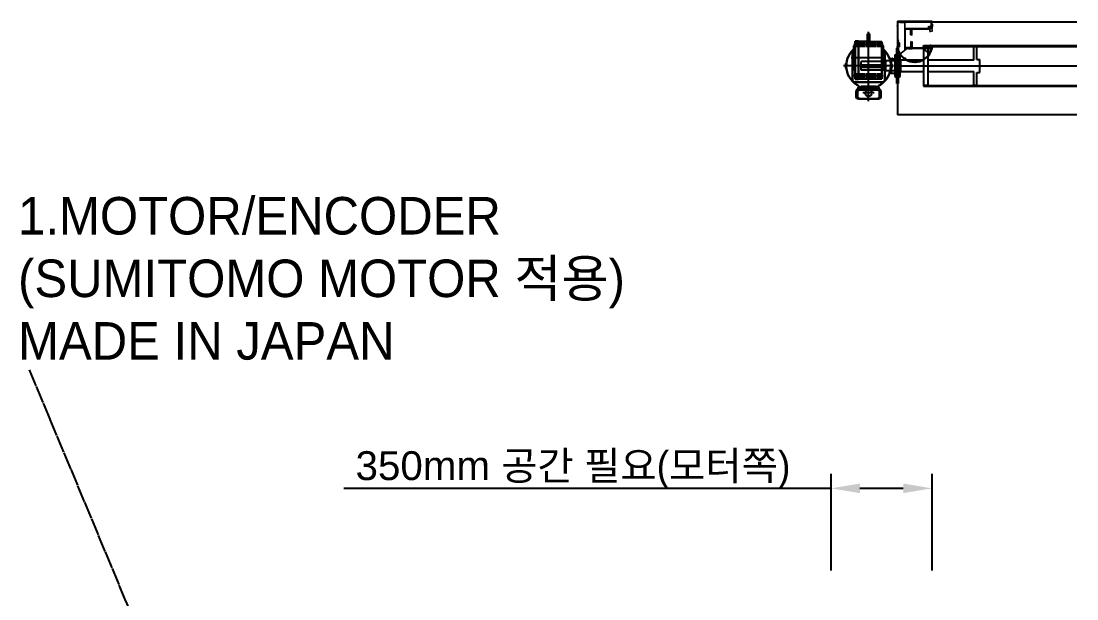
# Model space of a CAD drawing. Header units: millimetres. Extents: x 150937 to 394412, y 327166 to 584759.
# Drawn here: x 186493 to 190150, y 485008 to 487010 of the extents above; entities that cross this region are included whole.
import ezdxf

# ---------------------------------------------------------------- set-up
doc = ezdxf.new("R2010")
doc.units = ezdxf.units.MM
for name, pattern in [('AM_ISO08W050', [18, 12, -1.5, 3, -1.5]), ('CEN', [62, 60, -1, 0, -1]), ('DASHED2', [9.525, 6.35, -3.175])]:
    doc.linetypes.add(name, pattern=pattern)
for name, color, linetype, lineweight in [('AM_0', 7, 'Continuous', 30), ('AM_3', 7, 'DASHED2', 30), ('지시선', 1, 'CEN', 20), ('지시선문자', 40, 'Continuous', 20)]:
    doc.layers.add(name, color=color, linetype=linetype, lineweight=lineweight)
doc.layers.add('AM_7', color=4, linetype='AM_ISO08W050')
doc.layers.add('LINE', color=7, linetype='Continuous', lineweight=20, plot=False)
doc.styles.get("Standard").update_dxf_attribs({"font": 'arial.ttf'})
doc.styles.add('돋움', font='')
doc.styles.get('돋움').set_extended_font_data('Dotum')
doc.dimstyles.new('ISO-25', dxfattribs={"dimtxt": 2.5, "dimasz": 2.5, "dimexe": 1.25, "dimexo": 0.625, "dimtad": 1, "dimtxsty": 'Standard', "dimcen": 2.5, "dimadec": 0, "dimazin": 0, "dimtfac": 1, "dimtmove": 0, "dimatfit": 3, "dimfxl": 0, "dimarcsym": 0})
doc.dimstyles.new('양쪽화살표지름', dxfattribs={"dimtxt": 3.5, "dimasz": 3.5, "dimexe": 2, "dimexo": 1.5, "dimgap": 0.8, "dimtad": 1, "dimdsep": 46, "dimtxsty": 'Standard', "dimcen": 0, "dimclrd": 1, "dimclre": 1, "dimclrt": 2, "dimazin": 2, "dimtfac": 1, "dimtmove": 0, "dimatfit": 1, "dimfxl": 0, "dimlwd": 25, "dimlwe": 25, "dimarcsym": 0})

# ---------------------------------------------------------------- blocks, each defined once
blk = doc.blocks.new('eeee')
for p, q in [((8549.5, 2800.8), (8548.7, 2801.9)), ((8614.7, 2769), (8614.7, 2788.5)), ((8617.7, 2769), (8617.7, 2788.5)), ((8614.7, 2744), (8614.7, 2725)), ((8617.7, 2744), (8617.7, 2725))]:
    blk.add_line(p, q)
for centre, radius, start, end in [((8602.9, 2777.2), 60, 155.6824, 175.5017), ((8604.7, 2777), 60, 156.8923, 165.8951), ((8547, 2791.5), 0.5, 165.8951, 270), ((8548.5, 2801.8), 0.3, 34.8452, 155.6824), ((8549.3, 2800.6), 0.3, 336.8923, 34.8452), ((8615.2, 2769), 0.5, 180, 270), ((8615.2, 2744), 0.5, 90, 180), ((8617.2, 2769), 0.5, 270, 0), ((8617.2, 2744), 0.5, 0, 90), ((8614.2, 2725), 0.5, 270, 0), ((8618.2, 2725), 0.5, 180, 270)]:
    blk.add_arc(centre, radius, start, end)
at = {"layer": 'LINE'}
for p, q in [((8545.7, 2780.9), (8543.5, 2781.3)), ((8545.9, 2788.4), (8544.8, 2783.1)), ((8545.2, 2782.5), (8546, 2782.3)), ((8552.4, 2787.6), (8546.5, 2788.8)), ((8547, 2791), (8553.2, 2791)), ((8552.3, 2779.5), (8550.1, 2780)), ((8550.4, 2781.4), (8551.1, 2781.3)), ((8551.7, 2781.7), (8552.8, 2787)), ((8554.7, 2788.1), (8552.9, 2779.9)), ((8553.3, 2791), (8613.3, 2791)), ((8613.3, 2788.5), (8555.2, 2788.5)), ((8624.7, 2791), (8613.3, 2791)), ((8613.3, 2788.5), (8614.7, 2788.5)), ((8617.7, 2788.5), (8631.5, 2788.5)), ((8630.7, 2791), (8624.7, 2791)), ((8638.9, 2796.9), (8631, 2791.1)), ((8631.8, 2788.6), (8636.4, 2792)), ((8637.2, 2791.6), (8637.2, 2727.5)), ((8639.7, 2757.2), (8639.7, 2796.5)), ((8617.2, 2768.5), (8615.2, 2768.5)), ((8617.2, 2744.5), (8615.2, 2744.5)), ((8639.2, 2756.7), (8639.7, 2757.2)), ((8639.7, 2756.2), (8639.2, 2756.7)), ((8639.7, 2711.5), (8639.7, 2756.2)), ((8543.1, 2731.1), (8544.7, 2722)), ((8545.7, 2732.1), (8543.5, 2731.7)), ((8544.7, 2717.7), (8544.7, 2722)), ((8545.9, 2724.5), (8544.8, 2729.9)), ((8545.2, 2730.5), (8546, 2730.6)), ((8552.2, 2717.2), (8545.2, 2717.2)), ((8552.4, 2725.3), (8546.5, 2724.1)), ((8546.7, 2721.5), (8546.7, 2719.7)), ((8547.2, 2722), (8553.3, 2722)), ((8547.2, 2719.2), (8552.2, 2719.2)), ((8552.3, 2733.5), (8550.1, 2733)), ((8550.4, 2731.5), (8551.1, 2731.7)), ((8551.7, 2731.3), (8552.8, 2725.9)), ((8554.7, 2724.9), (8552.9, 2733.1)), ((8553.3, 2722), (8613.3, 2722)), ((8613.3, 2724.5), (8555.2, 2724.5)), ((8614.2, 2724.5), (8613.3, 2724.5)), ((8613.3, 2722), (8635.7, 2722)), ((8634.2, 2724.5), (8618.2, 2724.5)), ((8637.7, 2720), (8637.7, 2700.5)), ((8639.2, 2711), (8639.7, 2711.5)), ((8639.7, 2710.5), (8639.2, 2711)), ((8639.7, 2706.7), (8639.7, 2710.5)), ((8639.7, 2704), (8639.7, 2706.7)), ((8638.2, 2700), (8656.2, 2700)), ((8648.2, 2702), (8641.7, 2702)), ((8648.7, 2701.5), (8648.2, 2702)), ((8649.2, 2702), (8648.7, 2701.5)), ((8656.2, 2702), (8649.2, 2702)), ((8656.7, 2700.5), (8656.7, 2701.5))]:
    blk.add_line(p, q, dxfattribs=at)
for centre, radius, start, end in [((8543.6, 2781.8), 0.5, 168.4619, 258.4619), ((8545.3, 2783), 0.5, 168.4619, 258.4619), ((8545.8, 2781.6), 0.75, 258.4619, 78.4619), ((8546.4, 2788.3), 0.5, 78.57, 168.57), ((8550.2, 2780.7), 0.75, 78.4619, 258.4619), ((8551.2, 2781.8), 0.5, 258.4619, 348.4619), ((8552.4, 2780), 0.5, 258.4619, 348.4619), ((8552.3, 2787.2), 0.5, 348.57, 78.57), ((8555.2, 2788), 0.5, 90, 180), ((8630.7, 2791.5), 0.5, 270, 306.4088), ((8631.5, 2789), 0.5, 270, 306.4088), ((8636.7, 2791.6), 0.5, 0, 126.4088), ((8639.2, 2796.5), 0.5, 0, 126.4088), ((8543.6, 2731.2), 0.5, 101.5381, 191.5381), ((8545.2, 2717.7), 0.5, 180, 270), ((8545.3, 2730), 0.5, 101.5381, 191.5381), ((8545.8, 2731.4), 0.75, 281.5381, 101.5381), ((8546.4, 2724.6), 0.5, 191.43, 281.43), ((8547.2, 2721.5), 0.5, 90, 180), ((8547.2, 2719.7), 0.5, 180, 270), ((8550.2, 2732.3), 0.75, 101.5381, 281.5381), ((8551.2, 2731.2), 0.5, 11.5381, 101.5381), ((8552.2, 2718.2), 1, 270, 90), ((8552.4, 2733), 0.5, 11.5381, 101.5381), ((8552.3, 2725.8), 0.5, 281.43, 11.43), ((8555.2, 2725), 0.5, 180, 270), ((8634.2, 2727.5), 3, 270, 0), ((8635.7, 2720), 2, 0, 90), ((8638.2, 2700.5), 0.5, 180, 270), ((8641.7, 2704), 2, 180, 270), ((8656.2, 2701.5), 0.5, 0, 90), ((8656.2, 2700.5), 0.5, 270, 0)]:
    blk.add_arc(centre, radius, start, end, dxfattribs=at)
blk = doc.blocks.new('dddd')
for p, q in [((8423.4, 2981.2), (8423.4, 2969.8)), ((8423.9, 2981.7), (8424.1, 2981.7)), ((8423.9, 2969.3), (8428.4, 2969.3)), ((8424.6, 2971), (8424.6, 2981.2)), ((8425.1, 2970.5), (8429.9, 2970.5)), ((8427.4, 2958.9), (8428.9, 2964.3)), ((8428.9, 2968.8), (8428.9, 2964.3)), ((8430.4, 2948.2), (8430.4, 2970)), ((8430.4, 2920), (8430.4, 2942.2)), ((8430.4, 2920), (8430.4, 2942.2)), ((8310.4, 2904.3), (8310.4, 2911.7)), ((8312.4, 2917.9), (8312.4, 2916.5)), ((8313.4, 2897), (8313.4, 2911.2)), ((8321.9, 2918.4), (8321.9, 2911.2)), ((8429.9, 2910.9), (8429.9, 2908.6)), ((8430.4, 2911.4), (8430.4, 2919)), ((8430.4, 2894), (8430.4, 2905.4))]:
    blk.add_line(p, q)
for centre, start, end in [((8423.9, 2981.2), 90, 180), ((8423.9, 2969.8), 180, 270), ((8424.1, 2981.2), 0, 90), ((8425.1, 2971), 180, 270), ((8428.4, 2968.8), 0, 90), ((8429.9, 2970), 0, 90)]:
    blk.add_arc(centre, 0.5, start, end)
at = {"layer": 'LINE'}
for p, q in [((8427.4, 2958.9), (8427.4, 2899.8)), ((8429.9, 2947.7), (8430.4, 2948.2)), ((8429.9, 2942.7), (8429.9, 2947.7)), ((8430.4, 2942.2), (8429.9, 2942.7)), ((8310.4, 2911.7), (8310.4, 2912.9)), ((8310.4, 2904.3), (8310.9, 2903.8)), ((8310.9, 2903.8), (8310.4, 2903.3)), ((8310.4, 2903.3), (8310.4, 2894)), ((8310.9, 2913.4), (8319.4, 2913.4)), ((8310.9, 2893.5), (8429.9, 2893.5)), ((8312.9, 2918.4), (8321.9, 2918.4)), ((8319.4, 2916), (8312.9, 2916)), ((8321.9, 2911.2), (8313.4, 2911.2)), ((8427.2, 2896.5), (8313.9, 2896.5)), ((8319.9, 2913.9), (8319.9, 2915.5)), ((8427.4, 2899.8), (8427.4, 2896.7)), ((8429.9, 2919.5), (8430.4, 2920)), ((8430.4, 2919), (8429.9, 2919.5)), ((8429.9, 2910.9), (8430.4, 2911.4)), ((8429.9, 2905.9), (8429.9, 2908.6)), ((8430.4, 2905.4), (8429.9, 2905.9))]:
    blk.add_line(p, q, dxfattribs=at)
for centre, radius, start, end in [((8310.9, 2912.9), 0.5, 90, 180), ((8310.9, 2894), 0.5, 180, 270), ((8312.9, 2917.9), 0.5, 90, 180), ((8312.9, 2916.5), 0.5, 180, 270), ((8313.9, 2897), 0.5, 180, 270), ((8319.4, 2915.5), 0.5, 0, 90), ((8319.4, 2913.9), 0.5, 270, 0), ((8427.2, 2896.7), 0.2, 270, 0), ((8429.9, 2894), 0.5, 270, 0)]:
    blk.add_arc(centre, radius, start, end, dxfattribs=at)
blk = doc.blocks.new('wewwww')
for p, q in [((8430.4, 3632.5), (8429.7, 3632.1)), ((8430.4, 3632.5), (8431.1, 3633)), ((8462.7, 3641.9), (8461.9, 3641.9)), ((8462.7, 3641.9), (8463.5, 3641.9)), ((8495.3, 3632.3), (8494.7, 3632.8)), ((8495.3, 3632.3), (8496, 3631.9)), ((8405.3, 3595.7), (8422.9, 3595.7)), ((8407.8, 3605.5), (8406.5, 3607.3)), ((8407.8, 3605.5), (8406.5, 3607.3)), ((8409.1, 3605.5), (8407.8, 3607.3)), ((8424.7, 3596.8), (8422.9, 3595.7)), ((8424.7, 3598), (8423, 3596.9)), ((8483.2, 3595.7), (8482.4, 3596.7)), ((8483.6, 3597.1), (8483, 3597.9)), ((8483.2, 3595.7), (8488.7, 3595.7)), ((8516.9, 3589.4), (8516.9, 3582.2)), ((8521.6, 3589.9), (8517.4, 3589.9)), ((8517.9, 3588.2), (8517.9, 3582.2)), ((8522.4, 3588.7), (8518.4, 3588.7)), ((8521.6, 3595.7), (8521.6, 3589.9)), ((8522.9, 3595.7), (8522.9, 3589.2)), ((8517.4, 3581.7), (8517.4, 3581.7))]:
    blk.add_line(p, q)
for centre, radius, start, end in [((8462.7, 3581.7), 61.8, 124.594, 155.481), ((8462.7, 3581.7), 60.6, 125.2229, 146.037), ((8428.2, 3631.7), 1, 56.9681, 124.594), ((8428.3, 3630.3), 1, 69.7719, 125.2416), ((8429.6, 3633.8), 2.75, 249.748, 355.1259), ((8436.6, 3649), 18.3, 244.5234, 247.7793), ((8432.1, 3634.1), 1, 120.2825, 187.9084), ((8412.8, 3633.9), 18.3, 357.1002, 0.3508), ((8462.7, 3581.7), 61.8, 92.1571, 120.2825), ((8433.3, 3633.5), 1, 119.578, 175.1129), ((8462.7, 3581.7), 60.6, 92.8702, 119.6057), ((8459.7, 3641.1), 1, 37.311, 92.8702), ((8460.4, 3642.4), 1, 24.5312, 92.1571), ((8462.7, 3643.4), 2.75, 217.311, 322.689), ((8476.8, 3652.5), 18.3, 212.0865, 215.3424), ((8448.6, 3652.5), 18.3, 324.6633, 327.9139), ((8465, 3642.4), 1, 87.8456, 155.4715), ((8465.7, 3641.1), 1, 87.1299, 142.689), ((8462.7, 3581.7), 61.8, 59.3669, 87.8456), ((8462.7, 3581.7), 60.6, 60.0357, 87.1299), ((8492.4, 3633.3), 1, 4.5209, 60.08), ((8496.2, 3633.6), 2.75, 184.5209, 289.8988), ((8493.7, 3633.9), 1, 351.741, 59.3669), ((8512.9, 3633.6), 18.3, 179.2964, 182.5522), ((8489.2, 3648.9), 18.3, 291.8731, 295.1238), ((8497.5, 3631.5), 1, 55.0554, 122.6813), ((8497.4, 3630.1), 1, 54.3397, 109.8988), ((8462.7, 3581.7), 60.6, 33.9613, 54.3841), ((8462.7, 3581.7), 61.8, 13.1262, 55.0554), ((8462.7, 3581.7), 59.7, 156.773, 165.8222), ((8462.7, 3581.7), 59.7, 156.773, 165.8222), ((8405.3, 3596.2), 0.5, 165.8222, 270), ((8462.7, 3581.7), 58.5, 156.2019, 164.2947), ((8406.9, 3597.4), 0.5, 164.2947, 270), ((8462.7, 3581.7), 60.6, 148.1399, 154.9549), ((8407.6, 3605.3), 0.3, 336.773, 35.8689), ((8408.9, 3605.3), 0.268, 331.2992, 37.6545), ((8411.7, 3613.4), 0.5, 53.5912, 148.1399), ((8412.9, 3615.2), 0.5, 146.037, 233.5912), ((8422.9, 3597.2), 0.3, 270, 302.7078), ((8424.9, 3597.8), 0.3, 90, 122.7078), ((8424.9, 3596.6), 0.3, 90, 122.7078), ((8482, 3596.4), 0.5, 38.1972, 90), ((8482.6, 3597.6), 0.5, 38.1972, 90), ((8484, 3597.4), 0.5, 218.1972, 270), ((8512.5, 3615.2), 0.5, 306.4088, 33.9613), ((8513.7, 3613.4), 0.5, 31.8585, 126.4088), ((8462.7, 3581.7), 60.6, 13.3911, 31.8585), ((8517.4, 3589.4), 0.5, 90, 180), ((8518.4, 3588.2), 0.5, 90, 180), ((8522.4, 3589.2), 0.5, 270, 0), ((8517.4, 3582.2), 0.5, 180, 270), ((8517.4, 3582.2), 0.5, 270, 0)]:
    blk.add_arc(centre, radius, start, end)
at = {"layer": 'LINE'}
for p, q in [((8406.9, 3596.9), (8411.3, 3596.9)), ((8411.3, 3596.9), (8422.9, 3596.9)), ((8412, 3613.8), (8432.6, 3598.6)), ((8412.6, 3614.8), (8435.2, 3598.2)), ((8424.9, 3598.1), (8432.4, 3598.1)), ((8424.9, 3596.9), (8471.3, 3596.9)), ((8435.5, 3598.1), (8471.3, 3598.1)), ((8482.6, 3598.1), (8471.3, 3598.1)), ((8482, 3596.9), (8471.3, 3596.9)), ((8488.5, 3596.9), (8484, 3596.9)), ((8512.8, 3614.8), (8488.5, 3596.9)), ((8513.4, 3613.8), (8489, 3595.8))]:
    blk.add_line(p, q, dxfattribs=at)
for centre, radius, start, end in [((8432.4, 3598.4), 0.3, 270, 53.5912), ((8435.5, 3598.6), 0.5, 233.5912, 270), ((8435.4, 3598.4), 0.3, 233.5912, 270), ((8488.7, 3596.2), 0.5, 270, 306.4088)]:
    blk.add_arc(centre, radius, start, end, dxfattribs=at)
blk = doc.blocks.new('N_CASE_Y________1320__00')
at = {"layer": 'AM_0'}
for p, q in [((-50, 42.5), (-51, 41.5)), ((-51, -41.5), (-51, 41.5)), ((-46, 42.5), (-50, 42.5)), ((-35, 58), (-46, 57.7)), ((-46, -73.7), (-46, 57.7)), ((-35, -74), (-35, 58)), ((46, 55.9), (-35, 58)), ((46, -71.9), (46, 55.9)), ((50, 42.5), (46, 42.5)), ((50, 42.5), (51, 41.5)), ((51, -41.5), (51, 41.5)), ((-56, -76.5), (-56, 21.5)), ((56, -76.5), (56, 21.5)), ((-51, -41.5), (-50, -42.5)), ((-46, -42.5), (-50, -42.5)), ((46, -71.9), (-35, -74)), ((50, -42.5), (46, -42.5)), ((50, -42.5), (51, -41.5)), ((49, -83.5), (-49, -83.5)), ((-35, -74), (-46, -73.7))]:
    blk.add_line(p, q, dxfattribs=at)
for centre, start, end in [((-49, 21.5), 106.6015, 180), ((49, 21.5), 360, 73.3985), ((-49, -76.5), 180, 270), ((49, -76.5), 270, 0)]:
    blk.add_arc(centre, 7, start, end, dxfattribs=at)
at = {"layer": 'AM_3', "ltscale": 0.4}
for p, q in [((46, 51.5), (-46, 51.5)), ((46, 40.5), (-46, 40.5)), ((46, -56.5), (-46, -56.5)), ((46, -67.5), (-46, -67.5))]:
    blk.add_line(p, q, dxfattribs=at)
at = {"layer": 'AM_7', "ltscale": 0.4}
for p, q in [((0, -149.6), (0, 90.7)), ((51, 46), (-51, 46)), ((60, 0), (-60, 0)), ((87, -27.5), (-87, -27.5)), ((51, -62), (-51, -62))]:
    blk.add_line(p, q, dxfattribs=at)
blk = doc.blocks.new('N_SSS_Y_N_______1320__00')
at = {"layer": 'AM_0'}
for p, q in [((-55, 21.3), (-53, 22.5)), ((-55, 21.3), (-55, -21.3)), ((-53, 22.5), (-51, 22.5)), ((-51, -22.5), (-51, 22.5)), ((51, 22.5), (53, 22.5)), ((51, -22.5), (51, 22.5)), ((55, 21.3), (53, 22.5)), ((55, 21.3), (55, -21.3)), ((-55, -21.3), (-53, -22.5)), ((-53, -22.5), (-51, -22.5)), ((51, -22.5), (53, -22.5)), ((55, -21.3), (53, -22.5))]:
    blk.add_line(p, q, dxfattribs=at)
blk = doc.blocks.new('EYE_B___________8__01')
at = {"layer": 'AM_0', "ltscale": 0.4}
for p, q in [((-4, 5.7), (-3.2, 6)), ((-3.2, 30.1), (-3.2, 5.7)), ((3.1, 30.1), (3.1, 5.5)), ((3.1, 6), (4.8, 5.5))]:
    blk.add_line(p, q, dxfattribs=at)
blk.add_arc((0, 30.1), 3.15, 0, 180, dxfattribs=at)
at = {"layer": 'AM_7', "ltscale": 0.4}
blk.add_line((-5.4, 17), (4.6, 17), dxfattribs=at)
blk = doc.blocks.new('D_FRM_AVS80_01')
at = {"layer": 'AM_0'}
for p, q in [((-8, 78.5), (-8.1, 76.7)), ((-7.5, 79), (7.5, 79)), ((8, 78.5), (8.1, 76.7)), ((-74, 32), (-74, 27.7)), ((-69.9, 32.5), (-73.5, 32.5)), ((-73.5, 27.2), (-72, 27.2)), ((-71.5, 26.7), (-71.5, -26.7)), ((-74, -32), (-74, -27.7)), ((-73.5, -27.2), (-72, -27.2)), ((-69.9, -32.5), (-73.5, -32.5)), ((-8, -78.5), (-8.1, -76.7)), ((7.5, -79), (-7.5, -79)), ((8, -78.5), (8.1, -76.7))]:
    blk.add_line(p, q, dxfattribs=at)
for centre, radius, start, end in [((0, 0), 77.1, 41.4127, 155.0687), ((-7.5, 78.5), 0.5, 90, 178.5), ((7.5, 78.5), 0.5, 1.5, 90), ((-73.5, 32), 0.5, 90, 180), ((-73.5, 27.7), 0.5, 180, 270), ((-72, 26.7), 0.5, 0, 90), ((-73.5, -27.7), 0.5, 90, 180), ((-73.5, -32), 0.5, 180, 270), ((-72, -26.7), 0.5, 270, 0), ((0, 0), 77.1, 204.9313, 318.5873), ((-7.5, -78.5), 0.5, 181.5, 270), ((7.5, -78.5), 0.5, 270, 358.5)]:
    blk.add_arc(centre, radius, start, end, dxfattribs=at)
for p in [(0, 79), (-71.5, 0), (0, 0), (0, -79)]:
    blk.add_point(p, dxfattribs=at)
blk = doc.blocks.new('D_BOX_MP443WW_03')
at = {"layer": 'AM_0'}
for p, q in [((-32.5, -3), (-32.5, 0)), ((32.5, -3), (32.5, 0)), ((-42.5, -37.3), (-42.5, -14.7)), ((-38.5, -32.5), (-38.5, -16.2)), ((-37.5, -10.1), (-37.5, -8)), ((32.5, -3), (-32.5, -3)), ((-20.5, -7.5), (20.5, -7.5)), ((-20.5, -10.4), (20.5, -10.4)), ((20.5, -11.7), (-20.5, -11.7)), ((37.5, -10.1), (37.5, -8)), ((38.5, -32.5), (38.5, -16.2)), ((42.5, -37.3), (42.5, -14.7)), ((34, -42.6), (-34, -42.6)), ((-28.5, -42.5), (28.5, -42.5))]:
    blk.add_line(p, q, dxfattribs=at)
for centre, radius, start, end in [((-28.5, -32.5), 10, 180, 270), ((-32.5, -8), 5, 90, 180), ((28.5, -32.5), 10, 270, 0), ((32.5, -8), 5, 0, 90)]:
    blk.add_arc(centre, radius, start, end, dxfattribs=at)
for centre, major_axis, ratio, start_param, end_param in [((-20.5, -14.7), (-22, 0), 0.325568, 4.712389, 6.283185), ((-20.5, -17.5), (-22, 0), 0.325568, 4.712389, 6.283185), ((20.5, -16.2), (-18, 0), 0.248237, 3.141593, 4.712389), ((-34, -37.3), (8.5, 0), 0.61782, 3.141593, 4.712389)]:
    blk.add_ellipse(centre, major_axis=major_axis, ratio=ratio, start_param=start_param, end_param=end_param, dxfattribs=at)
at = {"layer": 'AM_0', "extrusion": (0, 0, -1)}
for centre, major_axis, ratio, start_param, end_param in [((-20.5, -16.2), (18, 0), 0.248237, 3.141593, 4.712389), ((20.5, -14.7), (22, 0), 0.325568, 4.712389, 6.283185), ((20.5, -17.5), (22, 0), 0.325568, 4.712389, 6.283185), ((34, -37.3), (-8.5, 0), 0.61782, 3.141593, 4.712389)]:
    blk.add_ellipse(centre, major_axis=major_axis, ratio=ratio, start_param=start_param, end_param=end_param, dxfattribs=at)
at = {"layer": 'AM_0'}
blk.add_point((0, 0), dxfattribs=at)
at = {"layer": 'AM_3', "ltscale": 0.4}
blk.add_circle((0, -22.5), 11.5, dxfattribs=at)
at = {"layer": 'AM_7', "ltscale": 0.4}
blk.add_line((-20, -22.5), (20, -22.5), dxfattribs=at)
blk = doc.blocks.new('C-1 UP LEFT')
for p, q in [((-120.1, 0), (-120.1, -321.6)), ((-120.1, 0), (501.7, 0)), ((-30, -82), (501.7, -82)), ((-30, -84.5), (-30, -82)), ((-30, -84.5), (501.7, -84.5)), ((-30, -85), (-30, -219)), ((-30, -85), (-15, -85)), ((-15, -85), (-15, -219)), ((145, -85), (155, -85)), ((145, -132), (145, -85)), ((155, -129.5), (155, -85)), ((-161, -137), (-246, -137)), ((-246, -167), (-246, -137)), ((-109.1, -134.5), (-161, -134.5)), ((-161, -134.5), (-161, -137)), ((-161, -137), (-161, -167)), ((-109.1, -132), (-109.1, -137)), ((-109.1, -132), (-109.1, -169.5)), ((-30, -132), (-109.1, -132)), ((-109.1, -132), (-109.1, -169.5)), ((145, -132), (-15, -132)), ((155, -129.5), (165, -129.5)), ((165, -174.5), (165, -129.5)), ((-246, -148), (-165, -148)), ((-246, -148), (-165, -148)), ((-246, -156), (-165, -156)), ((-161, -167), (-246, -167)), ((-161, -167), (-161, -169.5)), ((-109.1, -169.5), (-161, -169.5)), ((-120.1, -152), (501.7, -152)), ((-109.1, -167), (-109.1, -172)), ((-109.1, -169.5), (-109.1, -172)), ((-109.1, -169.5), (-109.1, -172)), ((-109.1, -172), (-30, -172)), ((-15, -172), (-5, -172)), ((-5, -172), (145, -172)), ((145, -219), (145, -172)), ((155, -174.5), (165, -174.5)), ((155, -219), (155, -174.5)), ((-30, -219), (-15, -219)), ((145, -219), (155, -219)), ((-30, -219.5), (501.7, -219.5)), ((-30, -219.5), (-30, -222)), ((-30, -222), (501.7, -222)), ((501.7, -321.6), (-120.1, -321.6))]:
    blk.add_line(p, q)
at = {"color": 7, "linetype": 'Continuous', "lineweight": 25}
for p, q in [((-117, -90.9), (-122.3, -90.9)), ((-122.3, -152), (-122.3, -90.9)), ((-117, -90.9), (-117, -152)), ((-143.1, -128.2), (-143.1, -175.8)), ((-142, -127.1), (-139.6, -127.1)), ((-142, -127.1), (-142, -176.9)), ((-139.5, -125.5), (-139.4, -125.4)), ((-139.5, -125.5), (-135.4, -125.5)), ((-139.5, -127.1), (-139.5, -125.5)), ((-139.4, -125.4), (-135.5, -125.4)), ((-135.4, -125.5), (-135.5, -125.4)), ((-135.4, -127.1), (-135.4, -125.5)), ((-135.3, -127.1), (-128.1, -127.1)), ((-129.2, -114.6), (-129.2, -152)), ((-128.1, -118.1), (-128.1, -185.9)), ((-126.8, -134.6), (-126.8, -134.7)), ((-125.2, -134.5), (-125.2, -134.6)), ((-111.1, -118.1), (-111.1, -185.9)), ((-110.1, -152), (-110.1, -114.6)), ((-142, -176.9), (-128.1, -176.9)), ((-139.5, -152), (-139.4, -152)), ((-138.9, -152), (-138.2, -150.7)), ((-138.2, -153.3), (-138.9, -152)), ((-138.2, -150.7), (-136.7, -150.7)), ((-136.7, -153.3), (-138.2, -153.3)), ((-136.7, -150.7), (-136, -152)), ((-136, -152), (-136.7, -153.3)), ((-135.4, -152), (-135.5, -152)), ((-129.2, -152), (-129.2, -189.4)), ((-122.3, -152), (-129.2, -152)), ((-117, -152), (-122.3, -152)), ((-122.3, -213.1), (-122.3, -152)), ((-117, -152), (-117, -213.1)), ((-110.1, -152), (-117, -152)), ((-110.1, -189.4), (-110.1, -152)), ((-122.3, -213.1), (-117, -213.1))]:
    blk.add_line(p, q, dxfattribs=at)
at = {"color": 8, "linetype": 'Continuous', "lineweight": 25, "flags": 128}
for points in [[(-126, -134.2), (-126.2, -134.2), (-126.5, -134.3), (-126.6, -134.4), (-126.8, -134.5), (-126.8, -134.6)], [(-126, -134.2), (-125.7, -134.2), (-125.5, -134.3), (-125.3, -134.4), (-125.2, -134.5), (-125.2, -134.6)]]:
    blk.add_lwpolyline(points, dxfattribs=at)
at = {"color": 7, "linetype": 'Continuous', "lineweight": 25}
for centre, radius, start, end in [((-142, -128.2), 1.11, 90, 180), ((-119.6, -152), 38.6, 93.9199, 104.2703), ((-119.6, -134.1), 18.1, 113.3944, 118.0725), ((-126, -134.6), 0.797, 36.225, 180), ((-126, -134.6), 0.797, 180, 217.8421), ((-119.6, -134.1), 18.1, 61.9275, 107.9883), ((-119.6, -152), 38.6, 75.7297, 86.0801), ((-142, -175.8), 1.11, 180, 270), ((-137.5, -152), 2.08, 0, 180), ((-137.5, -152), 2.08, 180, 0), ((-137.5, -152), 1.97, 0, 180), ((-137.5, -152), 1.97, 180, 0), ((-119.6, -152), 38.6, 255.7297, 266.0801), ((-119.6, -169.9), 18.1, 241.9275, 298.0725), ((-119.6, -152), 38.6, 273.9199, 284.2703)]:
    blk.add_arc(centre, radius, start, end, dxfattribs=at)
blk.add_arc((-165, -152), 4, 270, 90)
for points, knots in [([(-139.6, -127.1), (-139.6, -127.1), (-139.6, -127.1), (-139.6, -127.1), (-139.5, -127.1), (-139.5, -127.1), (-139.5, -127.1), (-139.4, -127.1), (-139.3, -127.1), (-139.2, -127.1), (-139, -127.1), (-138.7, -127.2), (-138.3, -127.2), (-137.9, -127.2), (-137.5, -127.2), (-137.1, -127.2), (-136.7, -127.2), (-136.3, -127.2), (-136, -127.1), (-135.7, -127.1), (-135.6, -127.1), (-135.5, -127.1), (-135.4, -127.1), (-135.3, -127.1), (-135.3, -127.1), (-135.3, -127.1)], [0, 0, 0, 0, 0.020614, 0.041068, 0.061446, 0.081834, 0.102318, 0.122983, 0.153783, 0.184691, 0.246129, 0.307831, 0.369636, 0.432049, 0.494822, 0.557905, 0.621181, 0.684275, 0.747518, 0.810551, 0.842266, 0.87388, 0.916083, 0.957875, 1, 1, 1, 1]), ([(-126.8, -117.5), (-126.8, -117.5), (-126.8, -117.5), (-126.8, -117.5), (-126.8, -117.5), (-126.7, -117.5), (-126.7, -117.4), (-126.5, -117.4), (-126.3, -117.3), (-126, -117.2), (-125.7, -117.1), (-125.5, -117), (-125.3, -116.9), (-125.3, -116.9), (-125.2, -116.9), (-125.2, -116.9), (-125.2, -116.9)], [0, 0, 0, 0, 0.029313, 0.058422, 0.08764, 0.117277, 0.177636, 0.23897, 0.36673, 0.499166, 0.631346, 0.75887, 0.820337, 0.881188, 0.940729, 1, 1, 1, 1]), ([(-126.8, -134.7), (-126.8, -134.8), (-126.8, -134.8), (-126.8, -134.9), (-126.8, -134.9), (-126.7, -135), (-126.7, -135.1), (-126.5, -135.2), (-126.3, -135.3), (-126, -135.3), (-125.7, -135.2), (-125.5, -135), (-125.3, -134.8), (-125.3, -134.7), (-125.2, -134.6), (-125.2, -134.5), (-125.2, -134.4)], [0, 0, 0, 0, 0.02938, 0.058534, 0.087777, 0.117425, 0.177607, 0.238635, 0.366691, 0.49907, 0.631513, 0.759071, 0.820663, 0.881746, 0.940965, 1, 1, 1, 1]), ([(-125.2, -134.4), (-125.2, -134.4), (-125.2, -134.3), (-125.3, -134.2), (-125.3, -134.1), (-125.4, -134), (-125.5, -134), (-125.5, -134)], [0, 0, 0, 0, 0.196219, 0.397516, 0.604694, 0.818489, 1, 1, 1, 1]), ([(-135.3, -152), (-135.3, -152), (-135.3, -151.9), (-135.3, -151.7), (-135.4, -151.6), (-135.4, -151.5), (-135.4, -151.3), (-135.5, -151.1), (-135.7, -150.8), (-135.9, -150.5), (-136.3, -150.2), (-136.6, -150), (-137, -149.9), (-137.4, -149.9), (-137.9, -149.9), (-138.3, -150), (-138.6, -150.2), (-139, -150.5), (-139.2, -150.8), (-139.4, -151.1), (-139.5, -151.5), (-139.6, -151.7), (-139.6, -151.9), (-139.6, -152)], [0, 0, 0, 0, 0.020773, 0.041403, 0.061978, 0.082586, 0.103316, 0.124254, 0.186582, 0.249087, 0.311667, 0.374552, 0.437154, 0.499776, 0.561731, 0.625149, 0.687977, 0.750478, 0.81314, 0.875618, 0.917329, 0.958553, 1, 1, 1, 1]), ([(-139.6, -152), (-139.6, -152), (-139.6, -152.1), (-139.6, -152.3), (-139.5, -152.4), (-139.5, -152.5), (-139.5, -152.7), (-139.4, -152.9), (-139.2, -153.2), (-139, -153.5), (-138.6, -153.8), (-138.3, -154), (-137.9, -154.1), (-137.5, -154.1), (-137, -154.1), (-136.6, -154), (-136.3, -153.8), (-135.9, -153.5), (-135.7, -153.2), (-135.5, -152.9), (-135.4, -152.5), (-135.3, -152.3), (-135.3, -152.1), (-135.3, -152)], [0, 0, 0, 0, 0.02078, 0.041417, 0.061999, 0.082615, 0.103352, 0.124298, 0.186627, 0.249133, 0.3117, 0.374573, 0.437162, 0.499771, 0.561713, 0.625118, 0.687934, 0.750423, 0.813087, 0.875567, 0.917295, 0.958536, 1, 1, 1, 1])]:
    blk.add_open_spline(points, degree=3, knots=knots, dxfattribs=at)
at = {"rotation": 180}
for name, p in [('dddd', (8310.4, 2896.5)), ('eeee', (8544.7, 2699.9)), ('wewwww', (8402.7, 3504.6))]:
    blk.add_blockref(name, p, dxfattribs=at)
at = {"layer": 'AM_0'}
for name, p in [('N_CASE_Y________1320__00', (-220, -124.5)), ('EYE_B___________8__01', (-220, -73)), ('N_SSS_Y_N_______1320__00', (-220, -124.5))]:
    blk.add_blockref(name, p, dxfattribs=at)
at = {"layer": 'AM_0', "rotation": 90}
blk.add_blockref('D_FRM_AVS80_01', (-220, -152), dxfattribs=at)
at = {"layer": 'AM_0', "xscale": -1}
blk.add_blockref('D_BOX_MP443WW_03', (-220, -223.5), dxfattribs=at)
blk = doc.blocks.new('*D75')
at = {"color": 161, "lineweight": -2, "transparency": 16777216}
for p, q in [((-349.7, 600), (-349.7, 934.4)), ((0, 600), (0, 934.4)), ((-349.7, 884.4), (-2037.6, 884.4)), ((-100, 884.4), (-249.7, 884.4))]:
    blk.add_line(p, q, dxfattribs=at)
at = {"color": 161, "transparency": 16777216}
for points in [[(-249.7, 901.1), (-249.7, 867.8), (-349.7, 884.4)], [(-100, 901.1), (-100, 867.8), (0, 884.4)]]:
    blk.add_solid(points, dxfattribs=at)
at = {"color": 6, "transparency": 16777216, "insert": (-1243.7, 948), "char_height": 100, "attachment_point": 5}
blk.add_mtext('350mm {\\fGulim|b0|i0|c129|p50;공간 필요(모터쪽)}', dxfattribs=at)
blk = doc.blocks.new('치수선_motor_space')
dim = blk.add_linear_dim(base=(-349.7, 884.4), p1=(0, 0), p2=(-349.7, 0), text='<>mm {\\fGulim|b0|i0|c129|p50;공간 필요(모터쪽)}', dimstyle='ISO-25', override={"dimtxt": 100, "dimasz": 100, "dimexe": 50, "dimexo": 600, "dimdec": 0, "dimclrd": 161, "dimclre": 161, "dimclrt": 6})
dim.commit()
dim.dimension.update_dxf_attribs({"geometry": '*D75', "text_midpoint": (-1243.7, 948)})
blk = doc.blocks.new('지시선_motor')
at = {"layer": '지시선문자', "insert": (-515.9, 1742.7), "char_height": 130, "attachment_point": 1, "style": '돋움'}
blk.add_mtext('1.MOTOR/ENCODER\\P(SUMITOMO MOTOR 적용)\\PMADE IN JAPAN', dxfattribs=at)
at = {"layer": '지시선'}
blk.add_leader([(1.3, -0.9), (-476.2, 1144.4)], dimstyle='양쪽화살표지름', override={"dimasz": 120, "dimgap": 0.8, "dimtad": 0}, dxfattribs=at)

msp = doc.modelspace()

# ---------------------------------------------------------------- block references
for name, p in [('C-1 UP LEFT', (189648.354, 487006.858)), ('지시선_motor', (186998.354, 484657.858)), ('치수선_motor_space', (189648.354, 484506.858))]:
    msp.add_blockref(name, p)

doc.saveas('drawing.dxf')
